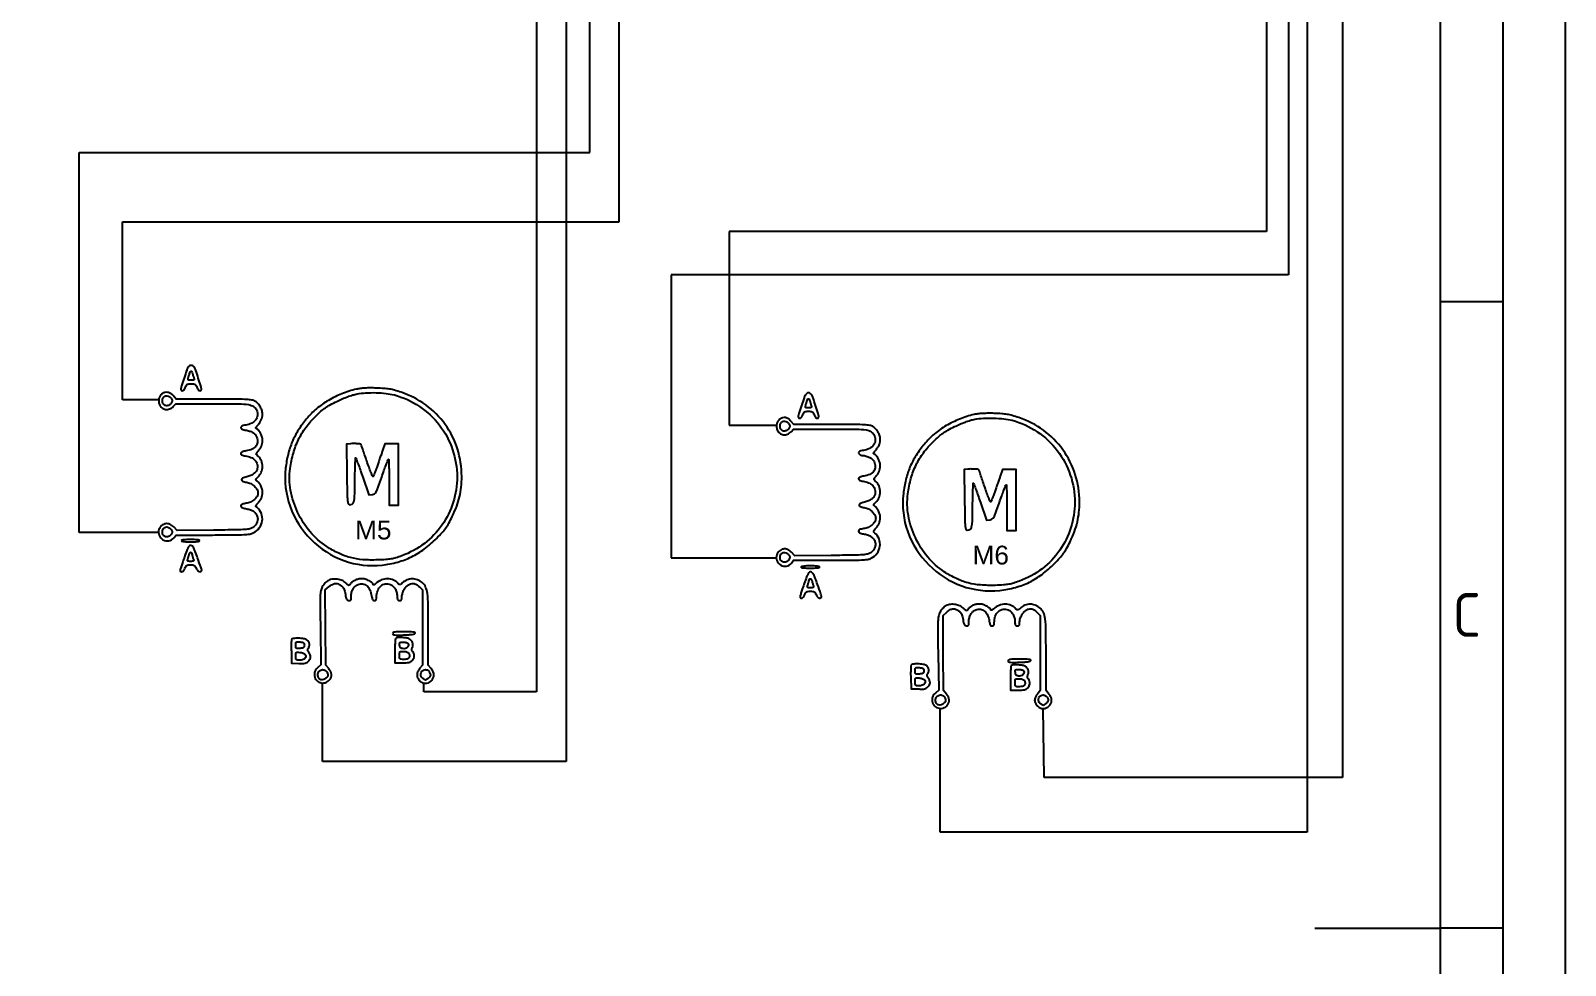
# Model space of a CAD drawing. Header units: millimetres. Extents: x 357084 to 357504, y 509210 to 509507.
# Drawn here: x 357381.5 to 357504.1, y 509355.4 to 509430 of the extents above; entities that cross this region are included whole.
import ezdxf

# ---------------------------------------------------------------- set-up
doc = ezdxf.new("R2010")
doc.units = ezdxf.units.MM
doc.layers.add('035', color=5, linetype='Continuous')
doc.layers.add('07', color=7, linetype='Continuous')
doc.styles.add('ISO Proportional', font='isocp.shx')
doc.styles.get("Standard").update_dxf_attribs({"font": 'arial.ttf'})

# ---------------------------------------------------------------- blocks, each defined once
blk = doc.blocks.new('IEC_border_a3')
at = {"layer": '035'}
for p, q in [((414.98, 198.5), (410, 198.5)), ((414.98, 148.5), (410, 148.5))]:
    blk.add_line(p, q, dxfattribs=at)
for points in [[(0, 297), (420, 297), (420, 0), (0, 0)], [(18, 287), (410, 287), (410, 10), (18, 10)]]:
    blk.add_lwpolyline(points, close=True, dxfattribs=at)
at = {"layer": '07'}
blk.add_line((400, 148.5), (410, 148.5), dxfattribs=at)
blk.add_lwpolyline([(13, 292), (415, 292), (415, 5), (13, 5)], close=True, dxfattribs=at)
at = {"layer": '035', "style": 'ISO Proportional'}
blk.add_text('C', height=3.5, dxfattribs=at).set_placement((411, 171.75))

msp = doc.modelspace()

# ---------------------------------------------------------------- linework, layer by layer
at = {"color": 30}
for p, q in [((357428.53, 509414.76), (357428.53, 509465.47)), ((357480.21, 509465.54), (357480.21, 509414)), ((357426.2, 509420.3), (357426.2, 509460.73)), ((357481.98, 509460.79), (357481.98, 509410.54)), ((357424.31, 509455.81), (357424.31, 509371.67)), ((357483.47, 509455.82), (357483.47, 509366.03)), ((357421.92, 509450.89), (357421.92, 509377.24)), ((357486.28, 509450.96), (357486.28, 509370.39)), ((357385.42, 509389.97), (357385.42, 509420.3)), ((357385.42, 509420.3), (357426.2, 509420.3)), ((357388.89, 509400.54), (357388.89, 509414.76)), ((357388.89, 509414.76), (357428.53, 509414.76)), ((357480.21, 509414), (357437.3, 509414)), ((357437.3, 509414), (357437.3, 509398.52)), ((357481.98, 509410.54), (357432.68, 509410.54)), ((357432.68, 509410.54), (357432.68, 509387.95)), ((357437.3, 509398.52), (357441.09, 509398.52)), ((357432.68, 509387.95), (357441.08, 509387.95)), ((357421.92, 509377.24), (357412.94, 509377.24)), ((357454.17, 509366.03), (357454.17, 509375.92)), ((357462.47, 509370.39), (357462.38, 509375.9)), ((357424.31, 509371.67), (357404.85, 509371.67)), ((357486.28, 509370.39), (357462.47, 509370.39)), ((357483.47, 509366.03), (357454.17, 509366.03))]:
    msp.add_line(p, q, dxfattribs=at)
for p, q in [((357391.77, 509400.54), (357388.89, 509400.54)), ((357391.76, 509389.97), (357385.42, 509389.97)), ((357404.85, 509371.67), (357404.85, 509377.94)), ((357412.94, 509377.24), (357412.94, 509377.93))]:
    msp.add_line(p, q)
for points in [[(357393.79, 509402.29, 0.002922), (357393.59, 509401.67, 0.038313), (357393.54, 509401.44, 0.173778), (357393.56, 509401.33, 0.264893), (357393.64, 509401.28, 0.11184), (357393.72, 509401.3, 0.086525), (357393.79, 509401.35, 0.069769), (357393.86, 509401.44, 0.041522), (357393.91, 509401.56, -0.039747), (357393.98, 509401.71, -0.13138), (357394.05, 509401.79, -0.113201), (357394.16, 509401.82, -0.025769), (357394.36, 509401.83, -0.025769), (357394.55, 509401.82, -0.113201), (357394.66, 509401.79, -0.13138), (357394.74, 509401.71, -0.039747), (357394.8, 509401.56, 0.041241), (357394.86, 509401.44, 0.0718), (357394.92, 509401.35, 0.089143), (357395, 509401.3, 0.10745), (357395.08, 509401.28, 0.252915), (357395.16, 509401.33, 0.184709), (357395.18, 509401.43, 0.039304), (357395.13, 509401.66, 0.002815), (357394.93, 509402.29, 0.004441), (357394.72, 509402.9, 0.043521), (357394.61, 509403.15, 0.122058), (357394.5, 509403.26, 0.145065), (357394.36, 509403.3, 0.144837), (357394.22, 509403.26, 0.121518), (357394.11, 509403.15, 0.043463), (357394, 509402.9, 0.004456)], [(357394.47, 509402.64, 0.012403), (357394.49, 509402.55, 0.008417), (357394.52, 509402.45, 0.008485), (357394.56, 509402.35, 0.016781), (357394.58, 509402.27, -0.074559), (357394.61, 509402.19, -0.270366), (357394.58, 509402.14, -0.136858), (357394.52, 509402.12, -0.017692), (357394.36, 509402.11, -0.019924), (357394.21, 509402.12, -0.117922), (357394.13, 509402.14, -0.246059), (357394.11, 509402.19, -0.106129), (357394.12, 509402.26, 0.012494), (357394.14, 509402.33, 0.005362), (357394.17, 509402.43, 0.005302), (357394.2, 509402.53, 0.006968), (357394.23, 509402.62, -0.042713), (357394.29, 509402.79, -0.280734), (357394.36, 509402.84, -0.315701), (357394.42, 509402.8, -0.048393)], [(357407.55, 509401.4, 0.037522), (357406.39, 509401.04, 0.039103), (357405.32, 509400.51, 0.040121), (357404.37, 509399.84, 0.04447), (357403.58, 509399.04, 0.034305), (357402.92, 509398.15, 0.039717), (357402.43, 509397.21, 0.039406), (357402.1, 509396.2, 0.032861), (357401.9, 509395.09, 0.115627), (357402.26, 509392.04, 0.1095), (357403.93, 509389.4, 0.109689), (357406.56, 509387.72, 0.116378), (357409.6, 509387.36, 0.03796), (357410.85, 509387.6, 0.04753), (357411.96, 509388.02, 0.04707), (357412.97, 509388.64, 0.036149), (357413.95, 509389.49, 0.010906), (357414.4, 509389.96, 0.029494), (357414.69, 509390.32, 0.030575), (357414.93, 509390.7, 0.012482), (357415.21, 509391.25, 0.021601), (357415.56, 509392.07, 0.032767), (357415.79, 509392.82, 0.033631), (357415.92, 509393.57, 0.024476), (357415.96, 509394.42, 0.076295), (357415.62, 509396.63, 0.079653), (357414.64, 509398.59, 0.079868), (357413.09, 509400.14, 0.077297), (357411.12, 509401.16, 0.01221), (357410.6, 509401.32, 0.025554), (357410.19, 509401.41, 0.024157), (357409.75, 509401.46, 0.009796), (357409.16, 509401.49, 0.009226), (357408.66, 509401.5, 0.013554), (357408.23, 509401.49, 0.015544), (357407.86, 509401.45, 0.027174)], [(357392.04, 509401.04, 0.08395), (357391.88, 509400.87, 0.086066), (357391.79, 509400.65, 0.084273), (357391.77, 509400.42, 0.076243), (357391.83, 509400.18, 0.11932), (357392.03, 509399.91, 0.13665), (357392.32, 509399.78, 0.133696), (357392.64, 509399.82, 0.112029), (357392.93, 509400.01), (357393.14, 509400.24), (357396.05, 509400.24, -0.002699), (357398.16, 509400.23, -0.034688), (357398.94, 509400.17, -0.110376), (357399.34, 509400.01, -0.148293), (357399.59, 509399.71, -0.120051), (357399.65, 509399.31, -0.139957), (357399.52, 509398.95, -0.120214), (357399.19, 509398.68, -0.075633), (357398.72, 509398.54, 0.017049), (357398.51, 509398.5, 0.071922), (357398.4, 509398.45, 0.146869), (357398.34, 509398.4, 0.169457), (357398.33, 509398.32, 0.126029), (357398.36, 509398.26, 0.069235), (357398.42, 509398.21, 0.061964), (357398.5, 509398.17, 0.058794), (357398.59, 509398.15, -0.031469), (357398.94, 509398.08, -0.055195), (357399.22, 509397.98, -0.067763), (357399.42, 509397.84, -0.088817), (357399.56, 509397.65, -0.118643), (357399.66, 509397.25, -0.155019), (357399.55, 509396.89, -0.131779), (357399.23, 509396.62, -0.075967), (357398.74, 509396.48, 0.04833), (357398.42, 509396.4, 0.281348), (357398.32, 509396.28, 0.352122), (357398.39, 509396.15, 0.057735), (357398.68, 509396.08, -0.069932), (357399.13, 509395.96, -0.102834), (357399.46, 509395.72, -0.122003), (357399.63, 509395.4, -0.127837), (357399.64, 509395.05, -0.088069), (357399.54, 509394.83, -0.080103), (357399.37, 509394.66, -0.065541), (357399.13, 509394.51, -0.035853), (357398.8, 509394.4, 0.033406), (357398.46, 509394.29, 0.291641), (357398.37, 509394.17, 0.338308), (357398.45, 509394.06, 0.038487), (357398.77, 509393.97, -0.076151), (357399.11, 509393.86, -0.071307), (357399.41, 509393.65, -0.077484), (357399.62, 509393.39, -0.127482), (357399.69, 509393.11, -0.135101), (357399.62, 509392.84, -0.080887), (357399.41, 509392.59, -0.071988), (357399.1, 509392.39, -0.06873), (357398.74, 509392.29, 0.047191), (357398.42, 509392.21, 0.299201), (357398.32, 509392.08, 0.330058), (357398.4, 509391.95, 0.051267), (357398.71, 509391.87, -0.035349), (357399.04, 509391.79, -0.064459), (357399.3, 509391.68, -0.077007), (357399.48, 509391.51, -0.077838), (357399.61, 509391.31, -0.082572), (357399.67, 509391.05, -0.097094), (357399.64, 509390.81, -0.090228), (357399.51, 509390.58, -0.061711), (357399.29, 509390.37, -0.104973), (357399.05, 509390.26, -0.038153), (357398.66, 509390.2, -0.013925), (357397.97, 509390.17, -0.00113), (357396.13, 509390.15), (357393.23, 509390.12), (357392.97, 509390.4, 0.113099), (357392.66, 509390.62, 0.138144), (357392.31, 509390.66, 0.143275), (357391.99, 509390.51, 0.124946), (357391.79, 509390.2, 0.1808), (357391.8, 509389.74, 0.169708), (357392.11, 509389.38, 0.173071), (357392.57, 509389.3, 0.186394), (357392.97, 509389.53), (357393.15, 509389.76), (357396.07, 509389.76, 0.00142), (357397.77, 509389.77, 0.010939), (357398.57, 509389.79, 0.022746), (357399.04, 509389.84, 0.081461), (357399.32, 509389.93, 0.115178), (357399.8, 509390.33, 0.126255), (357400.03, 509390.88, 0.131046), (357399.97, 509391.47, 0.128994), (357399.62, 509391.95, -0.054872), (357399.55, 509392.02, -0.207606), (357399.53, 509392.08, -0.130828), (357399.56, 509392.15, -0.017649), (357399.66, 509392.27, 0.031786), (357399.84, 509392.49, 0.04891), (357399.97, 509392.71, 0.053696), (357400.04, 509392.93, 0.050455), (357400.06, 509393.16, 0.064146), (357400.03, 509393.42, 0.047437), (357399.93, 509393.7, 0.049075), (357399.78, 509393.93, 0.105036), (357399.63, 509394.07, -0.066974), (357399.55, 509394.13, -0.269638), (357399.53, 509394.19, -0.120691), (357399.57, 509394.26, -0.011139), (357399.71, 509394.41, 0.101604), (357399.96, 509394.78, 0.09266), (357400.05, 509395.23, 0.094811), (357399.97, 509395.67, 0.112794), (357399.73, 509396.02, -0.014228), (357399.59, 509396.16, -0.158678), (357399.56, 509396.23, -0.195772), (357399.58, 509396.3, -0.023586), (357399.68, 509396.42, 0.034024), (357399.85, 509396.64, 0.048363), (357399.97, 509396.85, 0.052119), (357400.04, 509397.07, 0.049984), (357400.06, 509397.3, 0.064179), (357400.03, 509397.56, 0.047728), (357399.92, 509397.84, 0.049408), (357399.78, 509398.07, 0.104373), (357399.62, 509398.21, -0.043348), (357399.54, 509398.27, -0.255468), (357399.52, 509398.32, -0.145085), (357399.54, 509398.38, -0.012444), (357399.66, 509398.51, 0.030142), (357399.84, 509398.73, 0.044822), (357399.96, 509398.95, 0.050675), (357400.03, 509399.16, 0.059327), (357400.06, 509399.37, 0.068512), (357400.02, 509399.67, 0.055022), (357399.89, 509399.97, 0.055827), (357399.71, 509400.24, 0.076832), (357399.49, 509400.42, 0.089685), (357399.21, 509400.53, 0.033466), (357398.8, 509400.58, 0.012819), (357398.05, 509400.61, 0.001132), (357396.17, 509400.61), (357393.15, 509400.61), (357392.92, 509400.89, 0.075845), (357392.72, 509401.06, 0.100053), (357392.49, 509401.15, 0.107139), (357392.26, 509401.14, 0.098413)], [(357392.75, 509400.68, -0.031203), (357392.82, 509400.57, -0.111007), (357392.84, 509400.48, -0.119222), (357392.82, 509400.4, -0.038687), (357392.76, 509400.29, -0.130448), (357392.56, 509400.11, -0.178905), (357392.32, 509400.09, -0.190285), (357392.14, 509400.22, -0.145301), (357392.06, 509400.46, -0.1332), (357392.13, 509400.72, -0.185035), (357392.31, 509400.86, -0.185879), (357392.54, 509400.85, -0.134276)], [(357410.58, 509400.94, -0.082762), (357412.58, 509400.03, -0.081837), (357414.19, 509398.52, -0.081684), (357415.23, 509396.57, -0.082013), (357415.59, 509394.4, -0.075756), (357415.28, 509392.38, -0.077517), (357414.39, 509390.56, -0.077169), (357412.98, 509389.09, -0.074088), (357411.17, 509388.1, -0.015575), (357410.71, 509387.94, -0.030493), (357410.33, 509387.85, -0.02522), (357409.9, 509387.8, -0.007606), (357409.25, 509387.77, -0.029231), (357408.07, 509387.79, -0.045314), (357407.07, 509387.96, -0.046634), (357406.14, 509388.3, -0.03337), (357405.18, 509388.84, -0.07405), (357403.85, 509390.02, -0.064873), (357402.86, 509391.58, -0.065334), (357402.3, 509393.33, -0.077403), (357402.26, 509395.07, -0.035162), (357402.52, 509396.3, -0.045328), (357402.93, 509397.38, -0.046243), (357403.52, 509398.35, -0.038987), (357404.31, 509399.26, -0.013598), (357404.72, 509399.64, -0.027314), (357405.08, 509399.92, -0.026844), (357405.46, 509400.16, -0.012675), (357405.98, 509400.43, -0.012485), (357406.42, 509400.63, -0.013797), (357406.86, 509400.8, -0.014823), (357407.26, 509400.94, -0.025354), (357407.61, 509401.02, -0.034037), (357408.29, 509401.11, -0.020193), (357409.12, 509401.12, -0.020241), (357409.93, 509401.06, -0.03784)], [(357443.08, 509400.1, 0.002922), (357442.88, 509399.47, 0.038313), (357442.83, 509399.24, 0.173778), (357442.85, 509399.13, 0.264893), (357442.93, 509399.09, 0.11184), (357443.01, 509399.1, 0.086525), (357443.08, 509399.16, 0.069769), (357443.15, 509399.24, 0.041522), (357443.2, 509399.36, -0.039747), (357443.27, 509399.51, -0.13138), (357443.34, 509399.59, -0.113201), (357443.45, 509399.63, -0.025769), (357443.65, 509399.64, -0.025769), (357443.84, 509399.63, -0.113201), (357443.95, 509399.59, -0.13138), (357444.03, 509399.51, -0.039747), (357444.09, 509399.36, 0.041241), (357444.14, 509399.24, 0.0718), (357444.21, 509399.16, 0.089143), (357444.28, 509399.1, 0.10745), (357444.37, 509399.09, 0.252915), (357444.45, 509399.13, 0.184709), (357444.47, 509399.23, 0.039304), (357444.42, 509399.47, 0.002815), (357444.21, 509400.1, 0.004441), (357444.01, 509400.71, 0.043521), (357443.9, 509400.95, 0.122058), (357443.79, 509401.07, 0.145065), (357443.65, 509401.11, 0.144837), (357443.51, 509401.07, 0.121518), (357443.4, 509400.95, 0.043463), (357443.29, 509400.7, 0.004456)], [(357443.76, 509400.44, 0.012403), (357443.78, 509400.35, 0.008417), (357443.81, 509400.25, 0.008485), (357443.84, 509400.15, 0.016781), (357443.87, 509400.07, -0.074559), (357443.89, 509399.99, -0.270366), (357443.87, 509399.94, -0.136858), (357443.8, 509399.92, -0.017692), (357443.65, 509399.91, -0.019924), (357443.5, 509399.92, -0.117922), (357443.42, 509399.94, -0.246059), (357443.4, 509399.99, -0.106129), (357443.41, 509400.06, 0.012494), (357443.43, 509400.13, 0.005362), (357443.46, 509400.23, 0.005302), (357443.49, 509400.33, 0.006968), (357443.52, 509400.43, -0.042713), (357443.57, 509400.59, -0.280734), (357443.64, 509400.64, -0.315701), (357443.71, 509400.6, -0.048393)], [(357441.36, 509399.01, 0.08395), (357441.2, 509398.84, 0.086066), (357441.11, 509398.63, 0.084273), (357441.09, 509398.4, 0.076243), (357441.15, 509398.16, 0.11932), (357441.35, 509397.89, 0.13665), (357441.64, 509397.76, 0.133696), (357441.96, 509397.8, 0.112029), (357442.25, 509397.99), (357442.46, 509398.22), (357445.37, 509398.22, -0.002699), (357447.47, 509398.21, -0.034688), (357448.26, 509398.15, -0.110376), (357448.66, 509397.99, -0.148293), (357448.91, 509397.69, -0.120051), (357448.97, 509397.29, -0.139957), (357448.84, 509396.93, -0.120214), (357448.51, 509396.66, -0.075633), (357448.03, 509396.51, 0.017049), (357447.83, 509396.48, 0.071922), (357447.72, 509396.43, 0.146869), (357447.66, 509396.38, 0.169457), (357447.65, 509396.3, 0.126029), (357447.68, 509396.24, 0.069235), (357447.74, 509396.19, 0.061964), (357447.82, 509396.15, 0.058794), (357447.91, 509396.12, -0.031469), (357448.26, 509396.06, -0.055195), (357448.54, 509395.95, -0.067763), (357448.74, 509395.81, -0.088817), (357448.88, 509395.63, -0.118643), (357448.98, 509395.23, -0.155019), (357448.87, 509394.87, -0.131779), (357448.54, 509394.6, -0.075967), (357448.06, 509394.46, 0.04833), (357447.74, 509394.38, 0.281348), (357447.64, 509394.26, 0.352122), (357447.71, 509394.13, 0.057735), (357448, 509394.06, -0.069932), (357448.45, 509393.93, -0.102834), (357448.78, 509393.7, -0.122003), (357448.95, 509393.38, -0.127837), (357448.96, 509393.03, -0.088069), (357448.86, 509392.81, -0.080103), (357448.69, 509392.63, -0.065541), (357448.45, 509392.49, -0.035853), (357448.11, 509392.38, 0.033406), (357447.77, 509392.27, 0.291641), (357447.69, 509392.15, 0.338308), (357447.76, 509392.03, 0.038487), (357448.09, 509391.95, -0.076151), (357448.43, 509391.84, -0.071307), (357448.73, 509391.63, -0.077484), (357448.94, 509391.36, -0.127482), (357449.01, 509391.09, -0.135101), (357448.94, 509390.82, -0.080887), (357448.72, 509390.57, -0.071988), (357448.41, 509390.37, -0.06873), (357448.06, 509390.27, 0.047191), (357447.73, 509390.19, 0.299201), (357447.64, 509390.06, 0.330058), (357447.72, 509389.93, 0.051267), (357448.03, 509389.85, -0.035349), (357448.36, 509389.77, -0.064459), (357448.61, 509389.65, -0.077007), (357448.8, 509389.49, -0.077838), (357448.93, 509389.28, -0.082572), (357448.99, 509389.03, -0.097094), (357448.95, 509388.78, -0.090228), (357448.83, 509388.55, -0.061711), (357448.61, 509388.35, -0.104973), (357448.37, 509388.24, -0.038153), (357447.98, 509388.18, -0.013925), (357447.28, 509388.15, -0.00113), (357445.45, 509388.13), (357442.55, 509388.1), (357442.29, 509388.38, 0.113099), (357441.98, 509388.6, 0.138144), (357441.62, 509388.64, 0.143275), (357441.31, 509388.48, 0.124946), (357441.11, 509388.18, 0.1808), (357441.12, 509387.72, 0.169708), (357441.43, 509387.36, 0.173071), (357441.89, 509387.28, 0.186394), (357442.28, 509387.51), (357442.46, 509387.74), (357445.39, 509387.74, 0.00142), (357447.09, 509387.75, 0.010939), (357447.89, 509387.77, 0.022746), (357448.35, 509387.81, 0.081461), (357448.64, 509387.9, 0.115178), (357449.12, 509388.3, 0.126255), (357449.35, 509388.86, 0.131046), (357449.28, 509389.45, 0.128994), (357448.93, 509389.92, -0.054872), (357448.86, 509390, -0.207606), (357448.85, 509390.05, -0.130828), (357448.88, 509390.12, -0.017649), (357448.98, 509390.25, 0.031786), (357449.16, 509390.47, 0.04891), (357449.28, 509390.69, 0.053696), (357449.35, 509390.91, 0.050455), (357449.38, 509391.14, 0.064146), (357449.34, 509391.4, 0.047437), (357449.24, 509391.68, 0.049075), (357449.1, 509391.91, 0.105036), (357448.94, 509392.05, -0.066974), (357448.87, 509392.11, -0.269638), (357448.85, 509392.16, -0.120691), (357448.89, 509392.24, -0.011139), (357449.03, 509392.39, 0.101604), (357449.28, 509392.76, 0.09266), (357449.37, 509393.2, 0.094811), (357449.29, 509393.65, 0.112794), (357449.05, 509394, -0.014228), (357448.91, 509394.14, -0.158678), (357448.88, 509394.21, -0.195772), (357448.9, 509394.28, -0.023586), (357449, 509394.4, 0.034024), (357449.17, 509394.61, 0.048363), (357449.29, 509394.83, 0.052119), (357449.35, 509395.05, 0.049984), (357449.38, 509395.28, 0.064179), (357449.34, 509395.54, 0.047728), (357449.24, 509395.81, 0.049408), (357449.1, 509396.05, 0.104373), (357448.94, 509396.19, -0.043348), (357448.85, 509396.25, -0.255468), (357448.83, 509396.29, -0.145085), (357448.86, 509396.36, -0.012444), (357448.98, 509396.49, 0.030142), (357449.15, 509396.71, 0.044822), (357449.28, 509396.92, 0.050675), (357449.35, 509397.13, 0.059327), (357449.38, 509397.34, 0.068512), (357449.34, 509397.65, 0.055022), (357449.21, 509397.95, 0.055827), (357449.03, 509398.21, 0.076832), (357448.81, 509398.4, 0.089685), (357448.53, 509398.51, 0.033466), (357448.11, 509398.56, 0.012819), (357447.37, 509398.58, 0.001132), (357445.49, 509398.59), (357442.47, 509398.59), (357442.24, 509398.86, 0.075845), (357442.04, 509399.04, 0.100053), (357441.81, 509399.13, 0.107139), (357441.58, 509399.12, 0.098413)], [(357456.87, 509399.38, 0.037522), (357455.71, 509399.01, 0.039103), (357454.64, 509398.49, 0.040121), (357453.69, 509397.82, 0.04447), (357452.9, 509397.02, 0.034305), (357452.24, 509396.12, 0.039717), (357451.75, 509395.19, 0.039406), (357451.42, 509394.18, 0.032861), (357451.22, 509393.07, 0.115627), (357451.57, 509390.02, 0.1095), (357453.25, 509387.38, 0.109689), (357455.88, 509385.7, 0.116378), (357458.92, 509385.34, 0.03796), (357460.17, 509385.58, 0.04753), (357461.28, 509385.99, 0.04707), (357462.29, 509386.61, 0.036149), (357463.27, 509387.47, 0.010906), (357463.72, 509387.94, 0.029494), (357464.01, 509388.3, 0.030575), (357464.25, 509388.68, 0.012482), (357464.53, 509389.22, 0.021601), (357464.88, 509390.05, 0.032767), (357465.11, 509390.8, 0.033631), (357465.24, 509391.55, 0.024476), (357465.28, 509392.4, 0.076295), (357464.94, 509394.6, 0.079653), (357463.95, 509396.57, 0.079868), (357462.41, 509398.12, 0.077297), (357460.44, 509399.13, 0.01221), (357459.92, 509399.29, 0.025554), (357459.51, 509399.39, 0.024157), (357459.07, 509399.44, 0.009796), (357458.48, 509399.47, 0.009226), (357457.98, 509399.48, 0.013554), (357457.55, 509399.46, 0.015544), (357457.17, 509399.43, 0.027174)], [(357459.9, 509398.92, -0.082762), (357461.9, 509398.01, -0.081837), (357463.51, 509396.5, -0.081684), (357464.55, 509394.55, -0.082013), (357464.91, 509392.37, -0.075756), (357464.6, 509390.35, -0.077517), (357463.71, 509388.54, -0.077169), (357462.3, 509387.07, -0.074088), (357460.49, 509386.08, -0.015575), (357460.03, 509385.92, -0.030493), (357459.65, 509385.83, -0.02522), (357459.22, 509385.78, -0.007606), (357458.56, 509385.74, -0.029231), (357457.39, 509385.77, -0.045314), (357456.39, 509385.93, -0.046634), (357455.46, 509386.28, -0.03337), (357454.49, 509386.82, -0.07405), (357453.17, 509387.99, -0.064873), (357452.18, 509389.56, -0.065334), (357451.62, 509391.31, -0.077403), (357451.58, 509393.04, -0.035162), (357451.83, 509394.28, -0.045328), (357452.24, 509395.36, -0.046243), (357452.83, 509396.33, -0.038987), (357453.62, 509397.23, -0.013598), (357454.04, 509397.62, -0.027314), (357454.39, 509397.9, -0.026844), (357454.78, 509398.14, -0.012675), (357455.3, 509398.41, -0.012485), (357455.74, 509398.61, -0.013797), (357456.17, 509398.78, -0.014823), (357456.58, 509398.92, -0.025354), (357456.92, 509399, -0.034037), (357457.61, 509399.08, -0.020193), (357458.44, 509399.09, -0.020241), (357459.25, 509399.04, -0.03784)], [(357442.06, 509398.66, -0.031203), (357442.14, 509398.54, -0.111007), (357442.16, 509398.46, -0.119222), (357442.14, 509398.38, -0.038687), (357442.08, 509398.27, -0.130448), (357441.88, 509398.09, -0.178905), (357441.64, 509398.06, -0.190285), (357441.45, 509398.2, -0.145301), (357441.38, 509398.44, -0.1332), (357441.45, 509398.7, -0.185035), (357441.63, 509398.84, -0.185879), (357441.86, 509398.83, -0.134276)], [(357407.07, 509397.05), (357406.77, 509397.01), (357406.79, 509394.61, 0.001181), (357406.81, 509393.06, 0.017654), (357406.84, 509392.53, 0.057487), (357406.89, 509392.27, 0.289835), (357407, 509392.18, 0.183356), (357407.22, 509392.23, 0.192167), (357407.35, 509392.42, 0.047518), (357407.41, 509392.88, 0.003339), (357407.43, 509394.16, -0.003278), (357407.44, 509394.87, -0.006036), (357407.46, 509395.44, -0.003046), (357407.48, 509395.9, -0.75579), (357407.51, 509395.9, -0.035483), (357407.55, 509395.81, -0.000925), (357407.7, 509395.41, -0.001949), (357407.87, 509394.93, -0.00133), (357408.06, 509394.38), (357408.55, 509392.97), (357408.83, 509393, 0.127681), (357409, 509393.06, 0.117956), (357409.13, 509393.21, 0.037575), (357409.27, 509393.51, 0.0028), (357409.57, 509394.38, -0.002672), (357409.75, 509394.9, -0.004084), (357409.92, 509395.35, -0.001501), (357410.07, 509395.74, -0.105318), (357410.1, 509395.8, -0.652073), (357410.13, 509395.78, -0.001975), (357410.15, 509395.3, -0.005896), (357410.16, 509394.71, -0.003347), (357410.17, 509394.01), (357410.17, 509392.15), (357410.54, 509392.15), (357410.9, 509392.15), (357410.9, 509394.59), (357410.9, 509397.03), (357410.36, 509397.03), (357409.82, 509397.03), (357409.64, 509396.5, 0.001044), (357409.55, 509396.24, 0.000467), (357409.43, 509395.91, 0.000462), (357409.31, 509395.55, 0.000627), (357409.2, 509395.23, -0.004), (357409.1, 509394.95, -0.005696), (357409, 509394.69, -0.003306), (357408.92, 509394.48, -0.080992), (357408.89, 509394.43, -0.556989), (357408.85, 509394.43, -0.00404), (357408.71, 509394.76, -0.009326), (357408.56, 509395.17, -0.005319), (357408.38, 509395.67, 0.0003), (357408.21, 509396.17, 0.000494), (357408.06, 509396.6, 0.000028), (357407.93, 509396.98, 0.088985), (357407.93, 509396.99, 0.200728), (357407.86, 509397.02, 0.006155), (357407.57, 509397.05, 0.012852), (357407.28, 509397.06, 0.03173)], [(357456.38, 509395.02), (357456.08, 509394.99), (357456.11, 509392.58, 0.001181), (357456.13, 509391.04, 0.017654), (357456.15, 509390.5, 0.057487), (357456.21, 509390.24, 0.289835), (357456.32, 509390.15, 0.183356), (357456.54, 509390.21, 0.192167), (357456.67, 509390.4, 0.047518), (357456.73, 509390.85, 0.003339), (357456.75, 509392.14, -0.003278), (357456.76, 509392.84, -0.006036), (357456.78, 509393.42, -0.003046), (357456.8, 509393.88, -0.75579), (357456.83, 509393.88, -0.035483), (357456.87, 509393.79, -0.000925), (357457.02, 509393.38, -0.001949), (357457.19, 509392.9, -0.00133), (357457.38, 509392.36), (357457.87, 509390.95), (357458.15, 509390.98, 0.127681), (357458.32, 509391.04, 0.117956), (357458.45, 509391.18, 0.037575), (357458.58, 509391.49, 0.0028), (357458.89, 509392.36, -0.002672), (357459.07, 509392.88, -0.004084), (357459.24, 509393.33, -0.001501), (357459.38, 509393.72, -0.105318), (357459.42, 509393.77, -0.652073), (357459.45, 509393.76, -0.001975), (357459.47, 509393.28, -0.005896), (357459.48, 509392.69, -0.003347), (357459.49, 509391.99), (357459.49, 509390.13), (357459.86, 509390.13), (357460.22, 509390.13), (357460.22, 509392.57), (357460.22, 509395), (357459.68, 509395), (357459.14, 509395), (357458.95, 509394.47, 0.001044), (357458.87, 509394.22, 0.000467), (357458.75, 509393.89, 0.000462), (357458.63, 509393.53, 0.000627), (357458.52, 509393.21, -0.004), (357458.41, 509392.92, -0.005696), (357458.32, 509392.67, -0.003306), (357458.24, 509392.46, -0.080992), (357458.2, 509392.41, -0.556989), (357458.17, 509392.41, -0.00404), (357458.03, 509392.74, -0.009326), (357457.87, 509393.15, -0.005319), (357457.7, 509393.65, 0.0003), (357457.53, 509394.15, 0.000494), (357457.38, 509394.58, 0.000028), (357457.25, 509394.96, 0.088985), (357457.24, 509394.97, 0.200728), (357457.18, 509395, 0.006155), (357456.89, 509395.02, 0.012852), (357456.6, 509395.03, 0.03173)], [(357392.75, 509390.21, -0.031203), (357392.82, 509390.09, -0.111007), (357392.84, 509390.01, -0.119222), (357392.82, 509389.92, -0.038687), (357392.76, 509389.81, -0.130448), (357392.56, 509389.64, -0.178905), (357392.32, 509389.61, -0.190285), (357392.14, 509389.74, -0.145301), (357392.06, 509389.99, -0.1332), (357392.13, 509390.24, -0.185035), (357392.31, 509390.39, -0.185879), (357392.54, 509390.37, -0.134276)], [(357393.57, 509389.31, 0.358912), (357393.6, 509389.27, 0.01702), (357393.78, 509389.24, 0.020476), (357394.01, 509389.22, 0.010616), (357394.31, 509389.22, 0.010616), (357394.6, 509389.22, 0.020476), (357394.84, 509389.24, 0.01702), (357395.01, 509389.27, 0.358912), (357395.04, 509389.31, 0.358912), (357395.01, 509389.35, 0.01702), (357394.84, 509389.37, 0.020476), (357394.6, 509389.39, 0.010616), (357394.31, 509389.4, 0.010616), (357394.01, 509389.39, 0.020476), (357393.78, 509389.37, 0.01702), (357393.6, 509389.35, 0.358912)], [(357393.82, 509388, 0.003345), (357393.69, 509387.62, 0.004812), (357393.58, 509387.29, 0.002628), (357393.49, 509387.01, 0.074106), (357393.48, 509386.94, 0.255688), (357393.53, 509386.84, 0.250329), (357393.64, 509386.84, 0.120584), (357393.77, 509386.94, 0.086135), (357393.86, 509387.1, -0.039695), (357393.93, 509387.25, -0.130879), (357394, 509387.33, -0.113383), (357394.11, 509387.37, -0.026133), (357394.31, 509387.38, -0.027715), (357394.5, 509387.37, -0.10729), (357394.61, 509387.33, -0.12087), (357394.69, 509387.25, -0.03967), (357394.77, 509387.1, 0.04256), (357394.83, 509386.99, 0.060669), (357394.9, 509386.9, 0.072766), (357394.98, 509386.85, 0.119319), (357395.05, 509386.83, 0.162066), (357395.16, 509386.86, 0.279294), (357395.2, 509386.95, 0.042959), (357395.15, 509387.15, 0.001493), (357394.87, 509387.93, 0.006594), (357394.69, 509388.43, 0.031556), (357394.56, 509388.71, 0.05972), (357394.46, 509388.86, 0.176202), (357394.34, 509388.92, 0.198841), (357394.23, 509388.89, 0.103051), (357394.13, 509388.78, 0.039471), (357394.01, 509388.53, 0.005273)], [(357394.43, 509388.17, 0.006968), (357394.46, 509388.07, 0.005302), (357394.49, 509387.97, 0.005362), (357394.52, 509387.87, 0.012494), (357394.55, 509387.8, -0.106129), (357394.56, 509387.73, -0.246059), (357394.53, 509387.68, -0.117922), (357394.46, 509387.66, -0.019924), (357394.31, 509387.65, -0.017692), (357394.15, 509387.66, -0.136858), (357394.08, 509387.68, -0.270366), (357394.06, 509387.73, -0.074559), (357394.08, 509387.81, 0.016781), (357394.11, 509387.89, 0.008485), (357394.14, 509387.99, 0.008417), (357394.17, 509388.09, 0.012403), (357394.19, 509388.18, -0.048393), (357394.24, 509388.34, -0.315701), (357394.31, 509388.38, -0.280734), (357394.38, 509388.33, -0.042713)], [(357442.06, 509388.18, -0.031203), (357442.14, 509388.07, -0.111007), (357442.16, 509387.98, -0.119222), (357442.14, 509387.9, -0.038687), (357442.08, 509387.79, -0.130448), (357441.88, 509387.61, -0.178905), (357441.64, 509387.59, -0.190285), (357441.45, 509387.72, -0.145301), (357441.38, 509387.96, -0.1332), (357441.45, 509388.22, -0.185035), (357441.63, 509388.36, -0.185879), (357441.86, 509388.35, -0.134276)], [(357443.31, 509385.89, 0.003345), (357443.18, 509385.52, 0.004812), (357443.07, 509385.19, 0.002628), (357442.98, 509384.9, 0.074106), (357442.97, 509384.83, 0.255688), (357443.02, 509384.74, 0.250329), (357443.13, 509384.73, 0.120584), (357443.26, 509384.83, 0.086135), (357443.35, 509385, -0.039695), (357443.42, 509385.15, -0.130879), (357443.49, 509385.22, -0.113383), (357443.6, 509385.26, -0.026133), (357443.8, 509385.27, -0.027715), (357443.99, 509385.26, -0.10729), (357444.1, 509385.22, -0.12087), (357444.18, 509385.14, -0.03967), (357444.26, 509385, 0.04256), (357444.32, 509384.88, 0.060669), (357444.39, 509384.79, 0.072766), (357444.47, 509384.74, 0.119319), (357444.54, 509384.72, 0.162066), (357444.65, 509384.76, 0.279294), (357444.69, 509384.84, 0.042959), (357444.64, 509385.05, 0.001493), (357444.37, 509385.82, 0.006594), (357444.18, 509386.32, 0.031556), (357444.05, 509386.6, 0.05972), (357443.95, 509386.75, 0.176202), (357443.83, 509386.82, 0.198841), (357443.72, 509386.79, 0.103051), (357443.62, 509386.67, 0.039471), (357443.5, 509386.43, 0.005273)], [(357443.06, 509387.2, 0.358912), (357443.09, 509387.16, 0.01702), (357443.27, 509387.14, 0.020476), (357443.5, 509387.12, 0.010616), (357443.8, 509387.11, 0.010616), (357444.09, 509387.12, 0.020476), (357444.33, 509387.14, 0.01702), (357444.5, 509387.16, 0.358912), (357444.53, 509387.2, 0.358912), (357444.5, 509387.24, 0.01702), (357444.33, 509387.27, 0.020476), (357444.09, 509387.29, 0.010616), (357443.8, 509387.29, 0.010616), (357443.5, 509387.29, 0.020476), (357443.27, 509387.27, 0.01702), (357443.09, 509387.24, 0.358912)], [(357405.33, 509386.14, 0.057472), (357405.19, 509386.06, 0.040929), (357405.06, 509385.94, 0.037803), (357404.94, 509385.79, 0.032553), (357404.83, 509385.61, 0.064357), (357404.71, 509385.29, 0.041943), (357404.66, 509384.89, 0.014664), (357404.65, 509384.2, 0.001083), (357404.68, 509382.31), (357404.72, 509379.4), (357404.46, 509379.17, 0.036984), (357404.33, 509379.04, 0.06489), (357404.25, 509378.92, 0.067504), (357404.21, 509378.78, 0.0435), (357404.2, 509378.61, 0.155936), (357404.32, 509378.22, 0.156592), (357404.65, 509377.98, 0.154009), (357405.06, 509377.97, 0.150459), (357405.41, 509378.19, 0.084865), (357405.53, 509378.4, 0.108227), (357405.56, 509378.62, 0.097649), (357405.5, 509378.85, 0.058363), (357405.34, 509379.09), (357405.11, 509379.36), (357405.09, 509382.36), (357405.07, 509385.37), (357405.37, 509385.64, -0.057385), (357405.63, 509385.82, -0.11284), (357405.88, 509385.89, -0.120448), (357406.12, 509385.85, -0.070881), (357406.37, 509385.69, -0.047583), (357406.49, 509385.56, -0.060683), (357406.58, 509385.42, -0.052605), (357406.63, 509385.25, -0.025819), (357406.67, 509385.02, 0.015512), (357406.71, 509384.78, 0.079807), (357406.75, 509384.65, 0.142159), (357406.82, 509384.58, 0.09275), (357406.93, 509384.54, 0.059053), (357407.04, 509384.54, 0.222955), (357407.1, 509384.57, 0.133053), (357407.13, 509384.66, 0.017343), (357407.14, 509384.85, -0.058333), (357407.17, 509385.17, -0.071408), (357407.28, 509385.45, -0.077486), (357407.46, 509385.67, -0.087863), (357407.69, 509385.81, -0.133864), (357408.05, 509385.86, -0.142119), (357408.38, 509385.71, -0.114629), (357408.63, 509385.38, -0.069274), (357408.76, 509384.9, 0.021468), (357408.8, 509384.71, 0.079888), (357408.84, 509384.61, 0.136456), (357408.9, 509384.55, 0.123181), (357408.99, 509384.53, 0.095493), (357409.07, 509384.54, 0.160802), (357409.12, 509384.59, 0.107964), (357409.15, 509384.67, 0.03052), (357409.16, 509384.8, -0.087537), (357409.25, 509385.31, -0.122721), (357409.5, 509385.68, -0.143863), (357409.86, 509385.86, -0.13946), (357410.27, 509385.81, -0.100259), (357410.49, 509385.66, -0.071259), (357410.66, 509385.43, -0.065036), (357410.77, 509385.13, -0.058583), (357410.81, 509384.8, 0.030041), (357410.82, 509384.66, 0.116262), (357410.85, 509384.58, 0.167033), (357410.91, 509384.54, 0.0816), (357411, 509384.53, 0.076082), (357411.08, 509384.54, 0.150759), (357411.14, 509384.58, 0.124069), (357411.17, 509384.65, 0.043721), (357411.18, 509384.76, -0.066207), (357411.22, 509385.03, -0.0442), (357411.32, 509385.32, -0.044907), (357411.48, 509385.58, -0.084991), (357411.65, 509385.75, -0.07548), (357411.88, 509385.87, -0.110117), (357412.11, 509385.89, -0.103592), (357412.34, 509385.81, -0.060942), (357412.57, 509385.64), (357412.83, 509385.37), (357412.83, 509382.36), (357412.83, 509379.36), (357412.6, 509379.09, 0.06392), (357412.44, 509378.83, 0.110392), (357412.39, 509378.59, 0.118075), (357412.44, 509378.36, 0.080086), (357412.6, 509378.13, 0.082654), (357412.82, 509377.97, 0.114378), (357413.06, 509377.92, 0.114378), (357413.3, 509377.97, 0.082654), (357413.53, 509378.13, 0.080086), (357413.69, 509378.36, 0.118075), (357413.74, 509378.59, 0.110392), (357413.69, 509378.83, 0.06392), (357413.52, 509379.09), (357413.29, 509379.36), (357413.29, 509382.18, 0.003258), (357413.28, 509384.2, 0.028584), (357413.22, 509385.09, 0.070525), (357413.08, 509385.6, 0.116098), (357412.81, 509385.96, 0.082112), (357412.43, 509386.18, 0.093082), (357412.01, 509386.26, 0.095608), (357411.6, 509386.18, 0.091926), (357411.24, 509385.96, -0.01622), (357411.11, 509385.84, -0.112224), (357411.03, 509385.8, -0.205597), (357410.96, 509385.81, -0.075768), (357410.89, 509385.87, 0.112556), (357410.51, 509386.16, 0.107287), (357410.04, 509386.27, 0.100071), (357409.54, 509386.17, 0.085717), (357409.09, 509385.88, -0.026633), (357409.01, 509385.81, -0.066858), (357408.94, 509385.78, -0.162402), (357408.9, 509385.77, -0.33473), (357408.88, 509385.8, 0.235284), (357408.81, 509385.94, 0.040558), (357408.56, 509386.1, 0.042799), (357408.25, 509386.23, 0.078185), (357407.98, 509386.27, 0.061682), (357407.71, 509386.24, 0.048713), (357407.43, 509386.14, 0.050857), (357407.2, 509386, 0.104521), (357407.06, 509385.84, -0.072468), (357406.99, 509385.76, -0.267046), (357406.94, 509385.74, -0.112812), (357406.86, 509385.78, -0.010193), (357406.69, 509385.94, 0.085366), (357406.41, 509386.13, 0.068637), (357406.05, 509386.23, 0.067383), (357405.67, 509386.24, 0.076173)], [(357443.93, 509386.06, 0.006968), (357443.95, 509385.97, 0.005302), (357443.98, 509385.86, 0.005362), (357444.01, 509385.76, 0.012494), (357444.04, 509385.69, -0.106129), (357444.05, 509385.62, -0.246059), (357444.02, 509385.58, -0.117922), (357443.95, 509385.55, -0.019924), (357443.8, 509385.55, -0.017692), (357443.64, 509385.55, -0.136858), (357443.57, 509385.58, -0.270366), (357443.55, 509385.62, -0.074559), (357443.57, 509385.71, 0.016781), (357443.6, 509385.78, 0.008485), (357443.63, 509385.88, 0.008417), (357443.66, 509385.98, 0.012403), (357443.68, 509386.08, -0.048393), (357443.73, 509386.23, -0.315701), (357443.8, 509386.27, -0.280734), (357443.87, 509386.23, -0.042713)], [(357454.64, 509384.12, 0.057472), (357454.51, 509384.04, 0.040929), (357454.38, 509383.92, 0.037803), (357454.25, 509383.77, 0.032553), (357454.15, 509383.59, 0.064357), (357454.03, 509383.26, 0.041943), (357453.98, 509382.87, 0.014664), (357453.97, 509382.18, 0.001083), (357453.99, 509380.29), (357454.04, 509377.38), (357453.78, 509377.14, 0.036984), (357453.65, 509377.02, 0.06489), (357453.57, 509376.89, 0.067504), (357453.53, 509376.76, 0.0435), (357453.51, 509376.59, 0.155936), (357453.64, 509376.2, 0.156592), (357453.97, 509375.95, 0.154009), (357454.38, 509375.94, 0.150459), (357454.73, 509376.17, 0.084865), (357454.85, 509376.38, 0.108227), (357454.88, 509376.6, 0.097649), (357454.82, 509376.83, 0.058363), (357454.66, 509377.06), (357454.43, 509377.34), (357454.41, 509380.34), (357454.39, 509383.34), (357454.69, 509383.61, -0.057385), (357454.95, 509383.8, -0.11284), (357455.2, 509383.87, -0.120448), (357455.44, 509383.82, -0.070881), (357455.69, 509383.67, -0.047583), (357455.81, 509383.54, -0.060683), (357455.89, 509383.4, -0.052605), (357455.95, 509383.23, -0.025819), (357455.99, 509383, 0.015512), (357456.02, 509382.76, 0.079807), (357456.07, 509382.63, 0.142159), (357456.14, 509382.56, 0.09275), (357456.25, 509382.52, 0.059053), (357456.36, 509382.52, 0.222955), (357456.42, 509382.55, 0.133053), (357456.45, 509382.64, 0.017343), (357456.45, 509382.82, -0.058333), (357456.49, 509383.14, -0.071408), (357456.6, 509383.42, -0.077486), (357456.78, 509383.65, -0.087863), (357457.01, 509383.79, -0.133864), (357457.37, 509383.84, -0.142119), (357457.7, 509383.69, -0.114629), (357457.95, 509383.35, -0.069274), (357458.08, 509382.87, 0.021468), (357458.12, 509382.69, 0.079888), (357458.16, 509382.58, 0.136456), (357458.22, 509382.52, 0.123181), (357458.3, 509382.5, 0.095493), (357458.39, 509382.52, 0.160802), (357458.44, 509382.56, 0.107964), (357458.47, 509382.65, 0.03052), (357458.48, 509382.78, -0.087537), (357458.56, 509383.28, -0.122721), (357458.82, 509383.66, -0.143863), (357459.18, 509383.83, -0.13946), (357459.59, 509383.79, -0.100259), (357459.81, 509383.64, -0.071259), (357459.98, 509383.41, -0.065036), (357460.09, 509383.11, -0.058583), (357460.13, 509382.78, 0.030041), (357460.14, 509382.64, 0.116262), (357460.17, 509382.56, 0.167033), (357460.22, 509382.52, 0.0816), (357460.31, 509382.5, 0.076082), (357460.4, 509382.52, 0.150759), (357460.46, 509382.56, 0.124069), (357460.49, 509382.63, 0.043721), (357460.5, 509382.74, -0.066207), (357460.53, 509383.01, -0.0442), (357460.64, 509383.3, -0.044907), (357460.8, 509383.56, -0.084991), (357460.97, 509383.73, -0.07548), (357461.2, 509383.85, -0.110117), (357461.43, 509383.87, -0.103592), (357461.66, 509383.79, -0.060942), (357461.88, 509383.61), (357462.15, 509383.34), (357462.15, 509380.34), (357462.15, 509377.34), (357461.92, 509377.06, 0.06392), (357461.76, 509376.81, 0.110392), (357461.7, 509376.57, 0.118075), (357461.76, 509376.33, 0.080086), (357461.92, 509376.11, 0.082654), (357462.14, 509375.95, 0.114378), (357462.38, 509375.9, 0.114378), (357462.62, 509375.95, 0.082654), (357462.85, 509376.11, 0.080086), (357463.01, 509376.33, 0.118075), (357463.06, 509376.57, 0.110392), (357463.01, 509376.81, 0.06392), (357462.84, 509377.06), (357462.61, 509377.34), (357462.61, 509380.16, 0.003258), (357462.6, 509382.18, 0.028584), (357462.54, 509383.06, 0.070525), (357462.4, 509383.58, 0.116098), (357462.13, 509383.93, 0.082112), (357461.75, 509384.16, 0.093082), (357461.33, 509384.24, 0.095608), (357460.92, 509384.16, 0.091926), (357460.56, 509383.93, -0.01622), (357460.42, 509383.82, -0.112224), (357460.35, 509383.78, -0.205597), (357460.28, 509383.79, -0.075768), (357460.21, 509383.85, 0.112556), (357459.83, 509384.14, 0.107287), (357459.36, 509384.24, 0.100071), (357458.86, 509384.14, 0.085717), (357458.41, 509383.85, -0.026633), (357458.33, 509383.79, -0.066858), (357458.26, 509383.75, -0.162402), (357458.22, 509383.75, -0.33473), (357458.2, 509383.78, 0.235284), (357458.13, 509383.91, 0.040558), (357457.87, 509384.08, 0.042799), (357457.57, 509384.21, 0.078185), (357457.3, 509384.25, 0.061682), (357457.03, 509384.22, 0.048713), (357456.75, 509384.12, 0.050857), (357456.52, 509383.97, 0.104521), (357456.37, 509383.81, -0.072468), (357456.31, 509383.73, -0.267046), (357456.25, 509383.72, -0.112812), (357456.18, 509383.76, -0.010193), (357456.01, 509383.92, 0.085366), (357455.72, 509384.11, 0.068637), (357455.37, 509384.21, 0.067383), (357454.99, 509384.22, 0.076173)], [(357410.44, 509381.89, 0.275545), (357410.48, 509381.82, 0.091943), (357410.6, 509381.78, 0.03462), (357410.84, 509381.77, 0.004933), (357411.32, 509381.78, 0.00777), (357411.73, 509381.8, 0.022633), (357412.01, 509381.83, 0.027142), (357412.19, 509381.87, 0.252934), (357412.25, 509381.92, 0.408919), (357412.22, 509381.98, 0.052462), (357412.08, 509382.01, 0.026533), (357411.82, 509382.03, 0.005615), (357411.36, 509382.04, 0.004978), (357410.86, 509382.03, 0.032831), (357410.61, 509382.01, 0.081793), (357410.48, 509381.97, 0.280304)], [(357402.38, 509381.39, 0.081654), (357402.36, 509381.31, 0.005045), (357402.35, 509381.05, 0.007376), (357402.35, 509380.75, 0.005394), (357402.36, 509380.4), (357402.38, 509379.54), (357402.95, 509379.51, 0.012811), (357403.26, 509379.5, 0.051431), (357403.45, 509379.52, 0.07941), (357403.59, 509379.58, 0.064942), (357403.71, 509379.67, 0.068234), (357403.84, 509379.84, 0.115121), (357403.89, 509380.01, 0.109344), (357403.86, 509380.2, 0.05751), (357403.75, 509380.4, -0.029574), (357403.69, 509380.51, -0.087141), (357403.66, 509380.59, -0.12773), (357403.67, 509380.65, -0.105967), (357403.71, 509380.71, 0.133499), (357403.79, 509380.86, 0.102336), (357403.8, 509381.05, 0.096834), (357403.73, 509381.23, 0.105455), (357403.61, 509381.37, 0.113032), (357403.34, 509381.48, 0.035875), (357402.92, 509381.52, 0.031476), (357402.51, 509381.5, 0.281037)], [(357403.4, 509380.96, -0.05778), (357403.38, 509380.84, -0.175983), (357403.34, 509380.77, -0.119894), (357403.24, 509380.73, -0.020819), (357403.05, 509380.7, -0.015903), (357402.84, 509380.69, -0.167055), (357402.75, 509380.72, -0.208332), (357402.72, 509380.79, -0.026527), (357402.71, 509380.96, -0.026527), (357402.72, 509381.14, -0.208332), (357402.75, 509381.21, -0.167055), (357402.84, 509381.23, -0.015903), (357403.05, 509381.22, -0.020819), (357403.24, 509381.2, -0.119894), (357403.34, 509381.16, -0.175983), (357403.38, 509381.09, -0.05778)], [(357410.68, 509381.51, 0.178563), (357410.66, 509381.46, 0.004516), (357410.64, 509381.19, 0.009111), (357410.62, 509380.87, 0.006022), (357410.62, 509380.5), (357410.62, 509379.55), (357411.22, 509379.55, 0.013228), (357411.53, 509379.56, 0.044575), (357411.73, 509379.59, 0.067022), (357411.88, 509379.65, 0.071778), (357412, 509379.74, 0.069876), (357412.12, 509379.9, 0.107454), (357412.17, 509380.07, 0.107632), (357412.15, 509380.25, 0.070283), (357412.05, 509380.43, -0.047084), (357412, 509380.52, -0.083683), (357411.97, 509380.61, -0.089507), (357411.98, 509380.69, -0.06096), (357412.01, 509380.78, 0.106242), (357412.07, 509380.97, 0.103741), (357412.04, 509381.17, 0.101757), (357411.93, 509381.35, 0.098358), (357411.77, 509381.47, 0.071113), (357411.52, 509381.54, 0.025214), (357411.17, 509381.57, 0.020014), (357410.82, 509381.57, 0.189228)], [(357411.69, 509381.07, -0.161577), (357411.7, 509380.92, -0.138804), (357411.61, 509380.78, -0.118646), (357411.46, 509380.7, -0.10118), (357411.27, 509380.69, -0.052728), (357411.16, 509380.71, -0.115016), (357411.08, 509380.76, -0.113402), (357411.03, 509380.84, -0.050412), (357411, 509380.96, -0.037839), (357411, 509381.1, -0.216823), (357411.03, 509381.17, -0.154754), (357411.11, 509381.2, -0.017297), (357411.31, 509381.21, -0.0309), (357411.45, 509381.2, -0.05601), (357411.56, 509381.17, -0.073876), (357411.65, 509381.13, -0.141446)], [(357403.47, 509380.21, -0.168789), (357403.51, 509380.05, -0.17402), (357403.44, 509379.91, -0.123291), (357403.26, 509379.8, -0.070493), (357403.02, 509379.77, -0.023986), (357402.83, 509379.78, -0.180889), (357402.75, 509379.82, -0.170573), (357402.71, 509379.9, -0.02082), (357402.71, 509380.1, -0.01877), (357402.71, 509380.3, -0.19441), (357402.75, 509380.38, -0.187934), (357402.83, 509380.4, -0.017366), (357403.04, 509380.39, -0.037956), (357403.18, 509380.37, -0.040544), (357403.31, 509380.33, -0.044293), (357403.41, 509380.27, -0.109336)], [(357411.72, 509380.34, -0.081783), (357411.76, 509380.27, -0.052308), (357411.78, 509380.19, -0.051047), (357411.78, 509380.1, -0.065242), (357411.77, 509380.02, -0.089029), (357411.72, 509379.93, -0.122611), (357411.65, 509379.87, -0.081927), (357411.53, 509379.84, -0.023328), (357411.35, 509379.83, -0.016485), (357411.12, 509379.84, -0.166855), (357411.04, 509379.87, -0.190507), (357411, 509379.95, -0.022637), (357410.99, 509380.15, -0.0217), (357411, 509380.35, -0.171866), (357411.03, 509380.43, -0.1788), (357411.11, 509380.46, -0.023874), (357411.3, 509380.47, -0.038764), (357411.42, 509380.46, -0.037985), (357411.55, 509380.43, -0.040573), (357411.65, 509380.39, -0.102614)], [(357451.83, 509379.35, 0.081654), (357451.81, 509379.26, 0.005045), (357451.81, 509379.01, 0.007376), (357451.8, 509378.7, 0.005394), (357451.81, 509378.36), (357451.84, 509377.49), (357452.41, 509377.47, 0.012811), (357452.72, 509377.46, 0.051431), (357452.91, 509377.48, 0.07941), (357453.04, 509377.53, 0.064942), (357453.17, 509377.63, 0.068234), (357453.3, 509377.8, 0.115121), (357453.35, 509377.97, 0.109344), (357453.32, 509378.15, 0.05751), (357453.21, 509378.35, -0.029574), (357453.14, 509378.46, -0.087141), (357453.11, 509378.54, -0.12773), (357453.12, 509378.61, -0.105967), (357453.16, 509378.67, 0.133499), (357453.24, 509378.82, 0.102336), (357453.25, 509379, 0.096834), (357453.19, 509379.19, 0.105455), (357453.06, 509379.33, 0.113032), (357452.8, 509379.43, 0.035875), (357452.37, 509379.47, 0.031476), (357451.97, 509379.45, 0.281037)], [(357459.59, 509379.71, 0.275545), (357459.63, 509379.64, 0.091943), (357459.75, 509379.6, 0.03462), (357459.99, 509379.59, 0.004933), (357460.48, 509379.6, 0.00777), (357460.88, 509379.62, 0.022633), (357461.16, 509379.64, 0.027142), (357461.34, 509379.68, 0.252934), (357461.4, 509379.74, 0.408919), (357461.37, 509379.79, 0.052462), (357461.23, 509379.83, 0.026533), (357460.97, 509379.85, 0.005615), (357460.51, 509379.85, 0.004978), (357460.01, 509379.85, 0.032831), (357459.76, 509379.83, 0.081793), (357459.63, 509379.78, 0.280304)], [(357459.83, 509379.33, 0.178563), (357459.81, 509379.28, 0.004516), (357459.79, 509379.01, 0.009111), (357459.78, 509378.69, 0.006022), (357459.77, 509378.32), (357459.77, 509377.37), (357460.37, 509377.37, 0.013228), (357460.68, 509377.38, 0.044575), (357460.88, 509377.41, 0.067022), (357461.03, 509377.46, 0.071778), (357461.15, 509377.56, 0.069876), (357461.27, 509377.72, 0.107454), (357461.32, 509377.89, 0.107632), (357461.3, 509378.07, 0.070283), (357461.2, 509378.25, -0.047084), (357461.15, 509378.34, -0.083683), (357461.13, 509378.42, -0.089507), (357461.13, 509378.51, -0.06096), (357461.17, 509378.6, 0.106242), (357461.22, 509378.79, 0.103741), (357461.19, 509378.99, 0.101757), (357461.09, 509379.16, 0.098358), (357460.92, 509379.29, 0.071113), (357460.68, 509379.36, 0.025214), (357460.32, 509379.39, 0.020014), (357459.97, 509379.39, 0.189228)], [(357405.22, 509378.78, -0.037315), (357405.27, 509378.65, -0.107293), (357405.28, 509378.56, -0.108446), (357405.24, 509378.47, -0.038587), (357405.16, 509378.37, -0.116652), (357404.94, 509378.22, -0.174706), (357404.71, 509378.21, -0.184937), (357404.54, 509378.35, -0.130279), (357404.47, 509378.6, -0.161576), (357404.56, 509378.86, -0.174172), (357404.78, 509379, -0.17957), (357405.04, 509378.97, -0.169811)], [(357413.4, 509378.78, -0.037315), (357413.45, 509378.65, -0.107293), (357413.46, 509378.56, -0.108446), (357413.42, 509378.47, -0.038587), (357413.34, 509378.37, -0.029708), (357413.27, 509378.3, -0.032027), (357413.19, 509378.24, -0.033841), (357413.12, 509378.2, -0.113752), (357413.06, 509378.18, -0.113752), (357413.01, 509378.2, -0.033841), (357412.94, 509378.24, -0.032027), (357412.86, 509378.3, -0.029708), (357412.79, 509378.37, -0.138373), (357412.69, 509378.57, -0.148863), (357412.71, 509378.79, -0.15077), (357412.85, 509378.95, -0.142625), (357413.06, 509379.01, -0.063889), (357413.17, 509379, -0.085395), (357413.27, 509378.96, -0.082248), (357413.34, 509378.88, -0.054818)], [(357452.85, 509378.92, -0.05778), (357452.83, 509378.79, -0.175983), (357452.79, 509378.72, -0.119894), (357452.7, 509378.68, -0.020819), (357452.5, 509378.66, -0.015903), (357452.29, 509378.65, -0.167055), (357452.21, 509378.68, -0.208332), (357452.17, 509378.75, -0.026527), (357452.16, 509378.92, -0.026527), (357452.17, 509379.09, -0.208332), (357452.21, 509379.16, -0.167055), (357452.29, 509379.19, -0.015903), (357452.5, 509379.18, -0.020819), (357452.7, 509379.15, -0.119894), (357452.79, 509379.11, -0.175983), (357452.83, 509379.04, -0.05778)], [(357452.93, 509378.17, -0.168789), (357452.96, 509378.01, -0.17402), (357452.89, 509377.86, -0.123291), (357452.71, 509377.76, -0.070493), (357452.47, 509377.72, -0.023986), (357452.28, 509377.73, -0.180889), (357452.2, 509377.77, -0.170573), (357452.17, 509377.85, -0.02082), (357452.16, 509378.05, -0.01877), (357452.17, 509378.26, -0.19441), (357452.2, 509378.33, -0.187934), (357452.28, 509378.36, -0.017366), (357452.49, 509378.35, -0.037956), (357452.63, 509378.33, -0.040544), (357452.76, 509378.29, -0.044293), (357452.87, 509378.23, -0.109336)], [(357460.87, 509378.16, -0.081783), (357460.91, 509378.09, -0.052308), (357460.93, 509378.01, -0.051047), (357460.94, 509377.92, -0.065242), (357460.92, 509377.84, -0.089029), (357460.87, 509377.74, -0.122611), (357460.8, 509377.69, -0.081927), (357460.68, 509377.66, -0.023328), (357460.5, 509377.65, -0.016485), (357460.27, 509377.65, -0.166855), (357460.19, 509377.69, -0.190507), (357460.15, 509377.77, -0.022637), (357460.14, 509377.97, -0.0217), (357460.15, 509378.16, -0.171866), (357460.18, 509378.24, -0.1788), (357460.26, 509378.28, -0.023874), (357460.45, 509378.29, -0.038764), (357460.58, 509378.28, -0.037985), (357460.7, 509378.25, -0.040573), (357460.81, 509378.21, -0.102614)], [(357460.84, 509378.89, -0.161577), (357460.85, 509378.74, -0.138804), (357460.76, 509378.6, -0.118646), (357460.61, 509378.52, -0.10118), (357460.42, 509378.5, -0.052728), (357460.31, 509378.53, -0.115016), (357460.23, 509378.58, -0.113402), (357460.18, 509378.66, -0.050412), (357460.16, 509378.78, -0.037839), (357460.15, 509378.92, -0.216823), (357460.18, 509378.99, -0.154754), (357460.26, 509379.02, -0.017297), (357460.46, 509379.03, -0.0309), (357460.6, 509379.02, -0.05601), (357460.71, 509378.99, -0.073876), (357460.8, 509378.95, -0.141446)], [(357454.54, 509376.76, -0.037315), (357454.59, 509376.63, -0.107293), (357454.59, 509376.54, -0.108446), (357454.56, 509376.45, -0.038587), (357454.48, 509376.35, -0.116652), (357454.26, 509376.19, -0.174706), (357454.03, 509376.19, -0.184937), (357453.85, 509376.33, -0.130279), (357453.79, 509376.58, -0.161576), (357453.88, 509376.84, -0.174172), (357454.1, 509376.98, -0.17957), (357454.36, 509376.95, -0.169811)], [(357462.72, 509376.76, -0.037315), (357462.77, 509376.63, -0.107293), (357462.77, 509376.54, -0.108446), (357462.74, 509376.45, -0.038587), (357462.66, 509376.35, -0.029708), (357462.59, 509376.28, -0.032027), (357462.51, 509376.22, -0.033841), (357462.44, 509376.17, -0.113752), (357462.38, 509376.16, -0.113752), (357462.33, 509376.17, -0.033841), (357462.26, 509376.22, -0.032027), (357462.18, 509376.28, -0.029708), (357462.11, 509376.35, -0.138373), (357462.01, 509376.55, -0.148863), (357462.03, 509376.76, -0.15077), (357462.17, 509376.93, -0.142625), (357462.38, 509376.99, -0.063889), (357462.49, 509376.97, -0.085395), (357462.58, 509376.93, -0.082248), (357462.66, 509376.86, -0.054818)]]:
    msp.add_lwpolyline(points, format="xyb", close=True)

# ---------------------------------------------------------------- block references
msp.add_blockref('IEC_border_a3', (357084.07, 509209.88))

# ---------------------------------------------------------------- texts
at = {"char_height": 1.5, "attachment_point": 1}
for s, insert in [('\\P\\P      M5', (357403.95, 509395.91)), ('\\P\\P      M6', (357453.25, 509393.91))]:
    msp.add_mtext_dynamic_manual_height_columns(s, width=9.2917, gutter_width=12.5, heights=[16.59], dxfattribs=dict(at, insert=insert))

doc.saveas('drawing.dxf')
